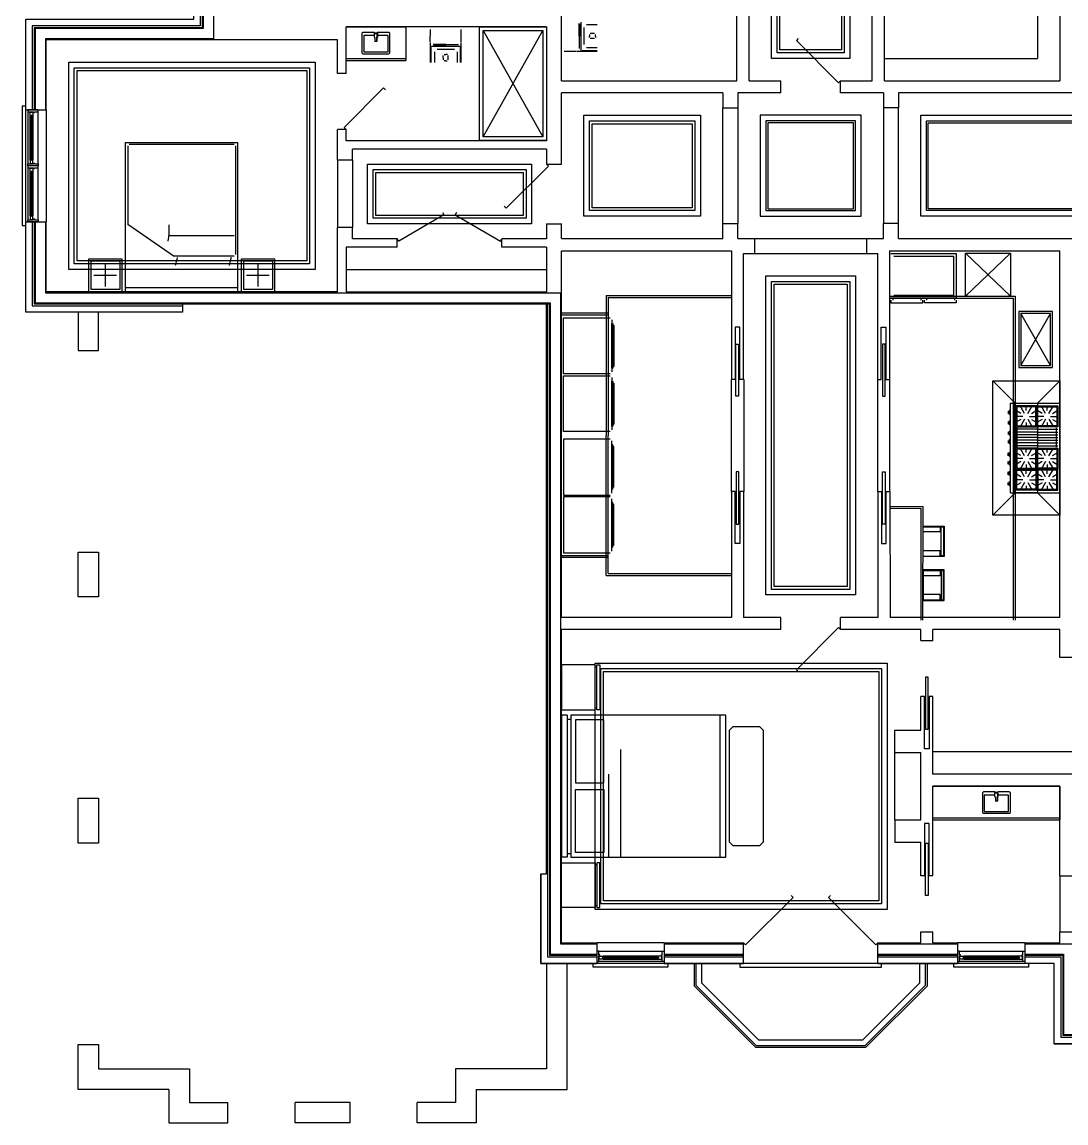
# Model space of a CAD drawing. Header units: metres. Extents: x -730 to 730, y 27 to 1096.
# Drawn here: x -730 to -171, y 74 to 664 of the extents above; entities that cross this region are included whole.
import ezdxf

# ---------------------------------------------------------------- set-up
doc = ezdxf.new("R2010")
doc.units = ezdxf.units.M

msp = doc.modelspace()

# ---------------------------------------------------------------- linework, layer by layer
for p, q in [((-263.5, 516.01), (-263.5, 515.01)), ((-248.5, 516.01), (-248.5, 515.01)), ((-245.5, 516.01), (-245.5, 515.01)), ((-230.5, 516.01), (-230.5, 515.01))]:
    msp.add_line(p, q)
for points in [[(-264.5, 540.01), (-229.5, 540.01), (-229.5, 516.01), (-264.5, 516.01)], [(-263, 538.51), (-231, 538.51), (-231, 517.51), (-263, 517.51)], [(-264.5, 515.01), (-264.5, 513.51), (-247.5, 513.51), (-247.5, 515.01)], [(-229.5, 515.01), (-229.5, 513.51), (-246.5, 513.51), (-246.5, 515.01)]]:
    msp.add_lwpolyline(points)
at = {"layer": 'Defpoints'}
msp.add_lwpolyline([(-70, 116.5), (-177, 116.5), (-177, 159.5), (-452.01, 159.5), (-452, 207.5), (-449, 207.5), (-449, 513), (-644, 513), (-644, 508.5), (-728, 508.5), (-728, 665.5), (-638, 665.5), (-638, 768.08), (-452, 768.08), (-452, 832.83), (-464, 832.83), (-464, 904.83), (-452, 904.83), (-452, 975.83), (-163, 975.83)], dxfattribs=at)
at = {"layer": 'FP-Above'}
for p, q in [((-186, 752.83), (-186, 644.58)), ((-268, 644.58), (-186, 644.58)), ((-354.5, 556), (-354.5, 618.08)), ((-346.5, 618.08), (-346.5, 556)), ((-268.5, 618.08), (-268.5, 556)), ((-260.5, 556), (-260.5, 618.08)), ((-560.94, 589.94), (-560.94, 553.94)), ((-552.94, 589.94), (-552.94, 553.94)), ((-337.5, 548.01), (-277.5, 548.01)), ((-337.5, 540.05), (-277.5, 540.06)), ((-417, 517.5), (-350, 517.5)), ((-265.04, 517.11), (-198, 517.11)), ((-349.88, 412.51), (-349.88, 472.51)), ((-343.27, 472.51), (-343.27, 412.51)), ((-271.73, 472.51), (-271.73, 412.51)), ((-265.12, 412.51), (-265.12, 472.51)), ((-210, 471.76), (-198, 459.76)), ((-174, 471.76), (-186, 459.76)), ((-210, 399.76), (-198, 411.76)), ((-174, 399.76), (-186, 411.76)), ((-417, 367.51), (-350, 367.51)), ((-102.5, 273), (-242, 272.99))]:
    msp.add_line(p, q, dxfattribs=at)
for points in [[(-328.5, 750.83), (-286.5, 750.83), (-286.5, 644.58), (-328.5, 644.58)], [(-325.5, 747.83), (-289.5, 747.83), (-289.5, 647.58), (-325.5, 647.58)], [(-324, 746.33), (-291, 746.33), (-291, 649.08), (-324, 649.08)], [(-705, 642.5), (-572.94, 642.5), (-572.94, 531.5), (-705, 531.5)], [(-702, 639.5), (-575.94, 639.5), (-575.94, 534.5), (-702, 534.5)], [(-700.5, 638), (-577.44, 638), (-577.44, 536), (-700.5, 536)], [(-429, 614.08), (-366.5, 614.08), (-366.5, 560), (-429, 560)], [(-334.5, 560), (-280.5, 560), (-280.5, 614.08), (-334.5, 614.08)], [(-426, 611.08), (-369.5, 611.08), (-369.5, 563), (-426, 563)], [(-424.5, 609.58), (-371, 609.58), (-371, 564.5), (-424.5, 564.5)], [(-331.5, 563), (-283.5, 563), (-283.5, 611.08), (-331.5, 611.08)], [(-330.5, 564), (-284.5, 564), (-284.5, 610.08), (-330.5, 610.08)], [(-544.94, 587.94), (-457, 587.94), (-457, 555.94), (-544.94, 555.94)], [(-541.94, 584.94), (-460, 584.94), (-460, 558.94), (-541.94, 558.94)], [(-540.44, 583.44), (-461.5, 583.44), (-461.5, 560.44), (-540.44, 560.44)], [(-331.5, 528.01), (-283.5, 528.01), (-283.5, 357), (-331.5, 357)], [(-328.5, 525.01), (-286.5, 525.01), (-286.5, 360), (-328.5, 360)], [(-327, 523.51), (-288, 523.51), (-288, 361.5), (-327, 361.5)]]:
    msp.add_lwpolyline(points, close=True, dxfattribs=at)
for points, elevation in [([(-134, 560), (-248.5, 560), (-248.5, 614.08), (-134, 614.08)], -0.34), ([(-137, 563), (-245.5, 563), (-245.5, 611.08), (-137, 611.08)], -0.34), ([(-138, 564), (-244.5, 564), (-244.5, 610.08), (-138, 610.08)], -0.34), ([(-210, 471.76), (-174, 471.76), (-174, 399.76), (-210, 399.76)], -0.34), ([(-198, 459.76), (-186, 459.76), (-186, 411.76), (-198, 411.76)], 0.34), ([(-423, 320.5), (-266.5, 320.5), (-266.5, 188.5), (-423, 188.5)], -0.34), ([(-420, 317.5), (-269.5, 317.5), (-269.5, 191.5), (-420, 191.5)], -0.34), ([(-418.5, 316), (-271, 316), (-271, 193), (-418.5, 193)], -0.34)]:
    msp.add_lwpolyline(points, close=True, dxfattribs=dict(at, elevation=elevation))
at = {"layer": 'FP-Above', "elevation": -0.34}
for points in [[(-556.44, 531.5), (-449, 531.5)], [(-417, 517.5), (-417, 442.51)], [(-198, 517.11), (-198, 343.51)], [(-417, 367.51), (-417, 442.51)], [(-265.23, 403.51), (-248.25, 403.47)], [(-248.35, 343.47), (-248.25, 403.47)]]:
    msp.add_lwpolyline(points, dxfattribs=at)
at = {"layer": 'FP-Above'}
msp.add_lwpolyline([(-174, 206.5), (-174, 176.5)], dxfattribs=at)
at = {"layer": 'FP-Balcony'}
for points in [[(-370, 159.5), (-370, 147.5), (-337.05, 114.56), (-277.94, 114.56), (-245, 147.5), (-245, 159.5)], [(-369, 159.5), (-369, 147.92), (-336.64, 115.56), (-278.35, 115.56), (-246, 147.92), (-246, 159.5)], [(-366, 159.5), (-366, 149.16), (-335.4, 118.56), (-279.6, 118.56), (-249, 149.16), (-249, 159.5)]]:
    msp.add_lwpolyline(points, dxfattribs=at)
at = {"layer": 'FP-Below'}
for p, q in [((-449, 159.5), (-449, 103)), ((-438, 92), (-438, 159.5)), ((-700, 92), (-700, 116)), ((-700, 116), (-689, 116)), ((-689, 116), (-689, 103)), ((-689, 103), (-640.27, 103)), ((-449, 103), (-497.73, 103)), ((-651.27, 92), (-700, 92)), ((-486.73, 92), (-438, 92)), ((-619.75, 74), (-619.75, 85)), ((-583.75, 74), (-583.75, 85)), ((-554.25, 74), (-554.25, 85)), ((-518.25, 74), (-518.25, 85))]:
    msp.add_line(p, q, dxfattribs=at)
at = {"layer": 'FP-Below', "elevation": -0.34}
for points in [[(-700, 508.5), (-700, 488), (-689, 488), (-689, 508.5)], [(-640.27, 103), (-640.27, 85), (-619.75, 85)], [(-497.73, 103), (-497.73, 85), (-518.25, 85)], [(-651.27, 92), (-651.27, 74), (-619.75, 74)], [(-486.73, 92), (-486.73, 74), (-518.25, 74)], [(-554.25, 85), (-583.75, 85)], [(-554.25, 74), (-583.75, 74)]]:
    msp.add_lwpolyline(points, dxfattribs=at)
for points in [[(-700, 380), (-689, 380), (-689, 356), (-700, 356)], [(-700, 248), (-689, 248), (-689, 224), (-700, 224)]]:
    msp.add_lwpolyline(points, close=True, dxfattribs=at)
at = {"layer": 'FP-Door'}
for points in [[(-314.13, 655.21), (-315.19, 654.15), (-292.56, 631.52), (-291.5, 632.58)], [(-535.23, 627.65), (-536.29, 628.71), (-557.5, 607.5), (-556.44, 606.44)], [(-471.63, 565.3), (-470.56, 564.24), (-447.94, 586.86), (-449, 587.93)], [(-504.72, 561.94), (-503.97, 560.64), (-528.22, 546.64), (-528.97, 547.94)], [(-497.22, 561.94), (-497.97, 560.64), (-473.72, 546.64), (-472.97, 547.94)], [(-314.12, 315.87), (-315.18, 316.93), (-292.55, 339.56), (-291.49, 338.5)], [(-318.04, 195.96), (-316.98, 194.9), (-342.44, 169.44), (-343.5, 170.5)], [(-296.96, 195.96), (-298.02, 194.9), (-272.56, 169.44), (-271.5, 170.5)]]:
    msp.add_lwpolyline(points, dxfattribs=at)
at = {"layer": 'FP-Door', "elevation": -0.34}
for points in [[(-346.11, 463.49), (-347.61, 463.49), (-347.61, 491.49), (-346.11, 491.49)], [(-269.12, 463.49), (-267.62, 463.49), (-267.62, 491.49), (-269.12, 491.49)], [(-346, 423.01), (-347.5, 423.01), (-347.5, 395.01), (-346, 395.01)], [(-269.12, 423.01), (-267.62, 423.01), (-267.62, 395.01), (-269.12, 395.01)], [(-244.5, 313), (-246, 313), (-246, 285), (-244.5, 285)], [(-244.5, 196), (-246, 196), (-246, 224), (-244.5, 224)]]:
    msp.add_lwpolyline(points, close=True, dxfattribs=at)
at = {"layer": 'FP-Fixture'}
for p, q in [((-556.44, 643.5), (-556.44, 661.5)), ((-556.44, 661.5), (-524.44, 661.5)), ((-524.44, 661.5), (-524.44, 643.5)), ((-496.26, 661.5), (-509.74, 661.5)), ((-441, 649.81), (-441, 663.29)), ((-431.51, 656.55), (-431.51, 663.3)), ((-431.38, 663.08), (-431.38, 656.55)), ((-430.81, 663.65), (-430.46, 663.65)), ((-430.46, 649.07), (-430.46, 664.03)), ((-429.03, 661.15), (-429.03, 651.96)), ((-427.52, 662.67), (-421.96, 662.67)), ((-540.69, 658.25), (-540.69, 658)), ((-540.19, 658.25), (-540.19, 658)), ((-511.27, 653.52), (-511.26, 659.99)), ((-494.73, 653.52), (-494.74, 659.99)), ((-483, 659.5, 0.34), (-451, 602.5, 0.34)), ((-483, 602.5, 0.34), (-451, 659.5, 0.34)), ((-431.51, 656.55), (-431.51, 649.8)), ((-431.38, 650.02), (-431.38, 656.55)), ((-426.08, 657.43), (-426.08, 656.55)), ((-426.08, 655.68), (-426.08, 656.55)), ((-423.24, 657.83), (-425.57, 657.92)), ((-423.24, 655.27), (-425.57, 655.18)), ((-422.75, 656.56), (-422.75, 657.34)), ((-422.75, 656.55), (-422.75, 655.77)), ((-511.25, 642.34), (-511.25, 653.12)), ((-510.86, 642.36), (-510.86, 650.58)), ((-510.53, 650.95), (-510.53, 651.31)), ((-495.52, 650.96), (-510.48, 650.96)), ((-510.09, 651.31), (-510.09, 650.96)), ((-503, 652.01), (-509.75, 652.01)), ((-509.53, 651.87), (-503, 651.87)), ((-507.59, 649.53), (-498.4, 649.53)), ((-503, 652.01), (-496.25, 652.01)), ((-496.47, 651.87), (-503, 651.87)), ((-495.9, 651.31), (-495.9, 650.96)), ((-495.46, 650.95), (-495.46, 651.31)), ((-495.14, 642.36), (-495.14, 650.58)), ((-494.75, 642.34), (-494.75, 653.12)), ((-430.81, 649.46), (-430.46, 649.46)), ((-427.52, 650.44), (-421.96, 650.44)), ((-556.44, 644.5), (-524.44, 644.5)), ((-556.44, 643.5), (-524.44, 643.5)), ((-509.11, 648.02), (-509.11, 642.45)), ((-504.28, 643.73), (-504.37, 646.07)), ((-503.87, 646.58), (-503, 646.58)), ((-503, 643.24), (-503.78, 643.24)), ((-502.12, 646.58), (-503, 646.58)), ((-502.99, 643.24), (-502.21, 643.24)), ((-501.72, 643.73), (-501.63, 646.07)), ((-496.88, 648.02), (-496.88, 642.45)), ((-433.02, 648.28), (-439.49, 648.29)), ((-421.84, 648.3), (-432.62, 648.3)), ((-430.46, 649.02), (-430.81, 649.02)), ((-421.86, 648.69), (-430.08, 648.69)), ((-200.52, 540.11), (-224.52, 517.11)), ((-224.52, 540.11), (-200.52, 517.11)), ((-416, 516.5), (-413, 516.5)), ((-413, 516.5), (-350, 516.5)), ((-265.04, 516.11), (-199, 516.11)), ((-416, 507.99, -0.34), (-441, 507.99, -0.34)), ((-416, 506.99, -0.34), (-441, 506.99, -0.34)), ((-440, 475.51), (-440, 505.51)), ((-440, 505.51), (-418, 505.51)), ((-418, 505.51), (-415, 505.51)), ((-414, 504.51), (-414, 476.51)), ((-418, 475.51), (-440, 475.51)), ((-440, 444.51), (-440, 474.51)), ((-440, 474.51), (-418, 474.51)), ((-415, 475.51), (-418, 475.51)), ((-418, 474.51), (-415, 474.51)), ((-414, 473.51), (-414, 445.51)), ((-418, 444.51), (-440, 444.51)), ((-415, 444.51), (-418, 444.51)), ((-440, 440.51), (-440, 410.51)), ((-418, 440.51), (-440, 440.51)), ((-415, 440.51), (-418, 440.51)), ((-414, 411.51), (-414, 439.51)), ((-440, 410.51), (-418, 410.51)), ((-440, 409.51), (-440, 379.51)), ((-418, 409.51), (-440, 409.51)), ((-418, 410.51), (-415, 410.51)), ((-415, 409.51), (-418, 409.51)), ((-414, 380.51), (-414, 408.51)), ((-416, 378.02, -0.34), (-441, 378.02, -0.34)), ((-440, 379.51), (-418, 379.51)), ((-418, 379.51), (-415, 379.51)), ((-416, 377.02, -0.34), (-441, 377.02, -0.34)), ((-416, 368.51), (-413, 368.51)), ((-413, 368.51), (-350, 368.51)), ((-423, 318.5, 0.34), (-422, 318.5, 0.34)), ((-423, 296.5, 0.34), (-422, 296.5, 0.34)), ((-441, 292.5), (-441, 216.5)), ((-438, 292.5), (-441, 292.5)), ((-438, 292.5), (-438, 216.5)), ((-438, 290.5), (-436, 290.5)), ((-436, 292.5), (-436, 216.5)), ((-353, 292.5), (-436, 292.5)), ((-433.58, 290.08), (-433.58, 256.22)), ((-418.27, 290.08), (-433.58, 290.08)), ((-418.27, 256.22), (-418.27, 290.08)), ((-356, 216.5), (-356, 292.5)), ((-353, 216.5), (-353, 292.5)), ((-409.39, 274.14), (-409.39, 216.5)), ((-415.85, 261), (-415.85, 216.5)), ((-433.58, 256.22), (-418.27, 256.22)), ((-242, 236.49), (-242, 254.49)), ((-242, 254.49), (-174, 254.49)), ((-174, 254.49), (-174, 236.49)), ((-433.58, 218.92), (-433.58, 252.78)), ((-433.58, 252.78), (-418.27, 252.78)), ((-418.27, 252.78), (-418.27, 218.92)), ((-208.25, 251.24), (-208.25, 250.99)), ((-207.75, 251.24), (-207.75, 250.99)), ((-242, 237.49), (-174, 237.49)), ((-242, 236.49), (-174, 236.49)), ((-438, 218.5), (-436, 218.5)), ((-418.27, 218.92), (-433.58, 218.92)), ((-438, 216.5), (-441, 216.5)), ((-436, 216.5), (-353, 216.5)), ((-423, 212.5, 0.34), (-422, 212.5, 0.34)), ((-423, 190.5, 0.34), (-422, 190.5, 0.34))]:
    msp.add_line(p, q, dxfattribs=at)
for points in [[(-485, 661.5), (-449, 661.5), (-449, 600.5), (-485, 600.5)], [(-483, 659.5), (-451, 659.5), (-451, 602.5), (-483, 602.5)], [(-441, 319.5), (-441, 295.5), (-423, 295.5), (-423, 319.5)], [(-422, 295.5), (-422, 319.5), (-420.5, 319.5), (-420.5, 295.5)], [(-351, 224.5), (-351, 284.5), (-349, 286.5), (-335, 286.5), (-333, 284.5), (-333, 224.5), (-335, 222.5), (-349, 222.5)], [(-441, 189.5), (-441, 213.5), (-423, 213.5), (-423, 189.5)], [(-422, 213.5), (-422, 189.5), (-420.5, 189.5), (-420.5, 213.5)]]:
    msp.add_lwpolyline(points, close=True, dxfattribs=at)
for points in [[(-541.19, 658.5), (-547.44, 658.5), (-547.94, 658), (-547.94, 647.5), (-547.44, 647), (-533.44, 647), (-532.94, 647.5), (-532.94, 658), (-533.44, 658.5), (-539.69, 658.5)], [(-541.44, 656.75), (-546.94, 656.75), (-546.94, 648), (-533.94, 648), (-533.94, 656.75), (-539.44, 656.75)], [(-539.69, 656), (-539.44, 656), (-539.44, 658), (-541.44, 658), (-541.44, 656), (-541.19, 656)], [(-541.19, 658.5), (-541.19, 658.25), (-539.69, 658.25), (-539.69, 658.5)], [(-541.19, 653.75), (-539.69, 653.75), (-539.69, 657.75), (-541.19, 657.75)], [(-540.94, 655.75), (-540.94, 653.75), (-539.94, 653.75), (-539.94, 655.75)], [(-413.5, 502.51), (-413.5, 478.51), (-414, 478.51), (-414, 502.51)], [(-413, 501.51), (-413, 479.51), (-413.5, 479.51), (-413.5, 501.51)], [(-413.5, 471.51), (-413.5, 447.51), (-414, 447.51), (-414, 471.51)], [(-413, 470.51), (-413, 448.51), (-413.5, 448.51), (-413.5, 470.51)], [(-413.5, 413.51), (-413.5, 437.51), (-414, 437.51), (-414, 413.51)], [(-413, 414.51), (-413, 436.51), (-413.5, 436.51), (-413.5, 414.51)], [(-413.5, 382.51), (-413.5, 406.51), (-414, 406.51), (-414, 382.51)], [(-413, 383.51), (-413, 405.51), (-413.5, 405.51), (-413.5, 383.51)], [(-208.75, 251.49), (-215, 251.49), (-215.5, 250.99), (-215.5, 240.49), (-215, 239.99), (-201, 239.99), (-200.5, 240.49), (-200.5, 250.99), (-201, 251.49), (-207.25, 251.49)], [(-209, 249.74), (-214.5, 249.74), (-214.5, 240.99), (-201.5, 240.99), (-201.5, 249.74), (-207, 249.74)], [(-207.25, 248.99), (-207, 248.99), (-207, 250.99), (-209, 250.99), (-209, 248.99), (-208.75, 248.99)], [(-208.75, 251.49), (-208.75, 251.24), (-207.25, 251.24), (-207.25, 251.49)], [(-208.75, 246.74), (-207.25, 246.74), (-207.25, 250.74), (-208.75, 250.74)], [(-208.5, 248.74), (-208.5, 246.74), (-207.5, 246.74), (-207.5, 248.74)]]:
    msp.add_lwpolyline(points, dxfattribs=at)
at = {"layer": 'FP-Fixture', "elevation": -0.34}
for points in [[(-223.52, 517.11), (-224.52, 517.11), (-224.52, 540.11), (-200.52, 540.11), (-200.52, 517.11), (-201.52, 517.11)], [(-416, 516.5), (-416, 442.51)], [(-199, 516.11), (-199, 343.51)], [(-416, 368.51), (-416, 442.51)]]:
    msp.add_lwpolyline(points, dxfattribs=at)
at = {"layer": 'FP-Furniture'}
for p, q in [((-674.48, 519.5), (-674.48, 599.5)), ((-674.48, 599.5), (-614.48, 599.5)), ((-673.36, 597.71), (-673.36, 555.56)), ((-616.29, 598.5), (-672.58, 598.5)), ((-615.5, 539.52), (-615.5, 597.71)), ((-614.48, 599.5), (-614.48, 519.5)), ((-649.03, 538.73), (-673.36, 555.56)), ((-651.42, 555.4), (-651.35, 550.27)), ((-651.35, 550.27), (-651.88, 546.52)), ((-616.29, 549.47), (-651.46, 549.47)), ((-694.22, 519.51), (-694.22, 537.22)), ((-694.22, 537.22), (-676.51, 537.22)), ((-676.51, 537.22), (-676.51, 519.51)), ((-649.03, 538.73), (-616.29, 538.73)), ((-646.81, 537.94), (-647.1, 536.76)), ((-617.94, 537.94), (-618.24, 536.76)), ((-612.43, 519.51), (-612.43, 537.22)), ((-612.43, 537.22), (-594.71, 537.22)), ((-594.71, 537.22), (-594.71, 519.51)), ((-693.04, 520.69), (-693.04, 536.04)), ((-693.04, 536.04), (-677.69, 536.04)), ((-685.37, 522.34), (-685.37, 534.4)), ((-677.69, 536.04), (-677.69, 520.69)), ((-677.55, 535.11), (-677.58, 535.11)), ((-647.1, 536.76), (-647.92, 533.51)), ((-618.24, 536.76), (-619.05, 533.51)), ((-611.25, 520.69), (-611.25, 536.04)), ((-611.25, 536.04), (-595.89, 536.04)), ((-603.57, 522.34), (-603.57, 534.4)), ((-595.89, 536.04), (-595.89, 520.69)), ((-691.51, 528.36), (-679.34, 528.36)), ((-609.72, 528.36), (-597.55, 528.36)), ((-676.51, 519.51), (-694.22, 519.51)), ((-677.69, 520.69), (-693.04, 520.69)), ((-614.48, 521.56), (-674.48, 521.56)), ((-614.48, 519.5), (-674.48, 519.5)), ((-594.71, 519.51), (-612.43, 519.51)), ((-595.89, 520.69), (-611.25, 520.69)), ((-179, 479.93), (-195, 507.93)), ((-195, 479.93), (-179, 507.93)), ((-201.69, 455.57), (-201.69, 454.11)), ((-200.98, 453.72), (-200.98, 455.96)), ((-200.98, 455.96), (-200.98, 453.72)), ((-200.66, 455.96), (-200.98, 455.96)), ((-200.66, 456.14), (-200.66, 453.54)), ((-200.5, 456.14), (-200.66, 456.14)), ((-200.66, 453.72), (-200.66, 455.96)), ((-200.5, 411.76), (-200.5, 459.76)), ((-200.5, 459.76), (-174, 459.76)), ((-198.8, 459.76), (-198.8, 411.76)), ((-197.71, 458.36), (-197.71, 447.04)), ((-186.4, 458.36), (-197.71, 458.36)), ((-194.85, 454.31), (-197.71, 455.97)), ((-197.15, 457.8), (-197.15, 447.6)), ((-186.96, 457.8), (-197.15, 457.8)), ((-192.95, 454.25), (-195.32, 458.36)), ((-192.06, 455.93), (-192.06, 458.36)), ((-192.06, 455.93), (-192.06, 458.36)), ((-191.16, 454.25), (-188.79, 458.36)), ((-189.26, 454.31), (-186.4, 455.97)), ((-186.96, 447.6), (-186.96, 457.8)), ((-186.4, 447.04), (-186.4, 458.36)), ((-186.4, 447.04), (-186.4, 458.36)), ((-186.4, 458.36), (-175.09, 458.36)), ((-183.54, 454.31), (-186.4, 455.97)), ((-185.84, 447.6), (-185.84, 457.8)), ((-185.84, 457.8), (-175.65, 457.8)), ((-181.64, 454.25), (-184.01, 458.36)), ((-180.74, 455.93), (-180.74, 458.36)), ((-180.74, 455.93), (-180.74, 458.36)), ((-179.85, 454.25), (-177.48, 458.36)), ((-177.95, 454.31), (-175.09, 455.97)), ((-175.65, 457.8), (-175.65, 447.6)), ((-175.09, 458.36), (-175.09, 447.04)), ((-174, 411.76), (-174, 459.76)), ((-201.69, 450.01), (-201.69, 448.54)), ((-200.98, 453.72), (-200.66, 453.72)), ((-200.98, 450.4), (-200.98, 448.15)), ((-200.98, 448.15), (-200.98, 450.4)), ((-200.66, 450.4), (-200.98, 450.4)), ((-200.66, 453.54), (-200.5, 453.54)), ((-200.66, 450.58), (-200.66, 447.97)), ((-200.5, 450.58), (-200.66, 450.58)), ((-200.66, 448.15), (-200.66, 450.4)), ((-193.85, 452.7), (-197.71, 452.7)), ((-193.85, 452.7), (-197.71, 452.7)), ((-194.85, 451.08), (-197.71, 449.43)), ((-192.95, 451.15), (-195.32, 447.04)), ((-192.06, 449.47), (-192.06, 447.04)), ((-192.06, 449.47), (-192.06, 447.04)), ((-191.16, 451.15), (-188.79, 447.04)), ((-190.27, 452.7), (-186.4, 452.7)), ((-190.27, 452.7), (-186.4, 452.7)), ((-189.26, 451.08), (-186.4, 449.43)), ((-182.53, 452.7), (-186.4, 452.7)), ((-182.53, 452.7), (-186.4, 452.7)), ((-183.54, 451.08), (-186.4, 449.43)), ((-181.64, 451.15), (-184.01, 447.04)), ((-180.74, 449.47), (-180.74, 447.04)), ((-180.74, 449.47), (-180.74, 447.04)), ((-179.85, 451.15), (-177.48, 447.04)), ((-178.95, 452.7), (-175.09, 452.7)), ((-178.95, 452.7), (-175.09, 452.7)), ((-177.95, 451.08), (-175.09, 449.43)), ((-201.69, 444.44), (-201.69, 442.98)), ((-200.98, 448.15), (-200.66, 448.15)), ((-200.98, 444.83), (-200.98, 442.59)), ((-200.98, 442.59), (-200.98, 444.83)), ((-200.66, 444.83), (-200.98, 444.83)), ((-200.98, 442.59), (-200.66, 442.59)), ((-200.66, 447.97), (-200.5, 447.97)), ((-200.66, 445.01), (-200.66, 442.41)), ((-200.5, 445.01), (-200.66, 445.01)), ((-200.66, 442.59), (-200.66, 444.83)), ((-197.71, 447.04), (-186.4, 447.04)), ((-186.4, 445.77), (-197.62, 445.77)), ((-186.4, 444.31), (-197.62, 444.31)), ((-186.4, 442.85), (-197.62, 442.85)), ((-197.15, 447.6), (-186.96, 447.6)), ((-197, 446.51), (-197, 435.75)), ((-197, 436.27), (-197, 446.51)), ((-175.09, 447.04), (-186.4, 447.04)), ((-186.4, 445.77), (-175.18, 445.77)), ((-186.4, 444.31), (-175.18, 444.31)), ((-186.4, 442.85), (-175.18, 442.85)), ((-175.65, 447.6), (-185.84, 447.6)), ((-175.8, 436.27), (-175.8, 446.51)), ((-201.69, 439.83), (-201.69, 438.37)), ((-200.98, 440.23), (-200.98, 437.98)), ((-200.98, 437.98), (-200.98, 440.23)), ((-200.66, 440.23), (-200.98, 440.23)), ((-200.98, 437.98), (-200.66, 437.98)), ((-200.66, 442.41), (-200.5, 442.41)), ((-200.66, 440.41), (-200.66, 437.8)), ((-200.5, 440.41), (-200.66, 440.41)), ((-200.66, 437.98), (-200.66, 440.23)), ((-200.66, 437.8), (-200.5, 437.8)), ((-186.4, 441.39), (-197.62, 441.39)), ((-186.4, 439.92), (-197.62, 439.92)), ((-186.4, 438.46), (-197.62, 438.46)), ((-186.4, 437), (-197.62, 437)), ((-186.4, 441.39), (-175.18, 441.39)), ((-186.4, 439.92), (-175.18, 439.92)), ((-186.4, 438.46), (-175.18, 438.46)), ((-186.4, 437), (-175.18, 437)), ((-201.69, 431.62), (-201.69, 433.08)), ((-200.98, 431.23), (-200.98, 433.48)), ((-200.98, 433.48), (-200.98, 431.23)), ((-200.98, 433.48), (-200.66, 433.48)), ((-200.66, 431.23), (-200.98, 431.23)), ((-200.66, 431.05), (-200.66, 433.65)), ((-200.66, 433.65), (-200.5, 433.65)), ((-200.66, 433.48), (-200.66, 431.23)), ((-200.5, 431.05), (-200.66, 431.05)), ((-197.71, 435.73), (-197.71, 424.41)), ((-186.4, 435.73), (-197.71, 435.73)), ((-194.85, 431.69), (-197.71, 433.34)), ((-197.15, 435.17), (-197.15, 424.98)), ((-186.96, 435.17), (-197.15, 435.17)), ((-192.95, 431.62), (-195.32, 435.73)), ((-192.06, 433.3), (-192.06, 435.73)), ((-192.06, 433.3), (-192.06, 435.73)), ((-191.16, 431.62), (-188.79, 435.73)), ((-189.26, 431.69), (-186.4, 433.34)), ((-186.96, 424.98), (-186.96, 435.17)), ((-186.4, 424.41), (-186.4, 435.73)), ((-186.4, 424.41), (-186.4, 435.73)), ((-186.4, 435.73), (-175.09, 435.73)), ((-183.54, 431.69), (-186.4, 433.34)), ((-185.84, 424.98), (-185.84, 435.17)), ((-185.84, 435.17), (-175.65, 435.17)), ((-181.64, 431.62), (-184.01, 435.73)), ((-180.74, 433.3), (-180.74, 435.73)), ((-180.74, 433.3), (-180.74, 435.73)), ((-179.85, 431.62), (-177.48, 435.73)), ((-177.95, 431.69), (-175.09, 433.34)), ((-175.65, 435.17), (-175.65, 424.98)), ((-175.09, 435.73), (-175.09, 424.41)), ((-201.69, 427.02), (-201.69, 428.48)), ((-200.98, 426.62), (-200.98, 428.87)), ((-200.98, 428.87), (-200.98, 426.62)), ((-200.98, 428.87), (-200.66, 428.87)), ((-200.66, 426.62), (-200.98, 426.62)), ((-200.66, 426.45), (-200.66, 429.05)), ((-200.66, 429.05), (-200.5, 429.05)), ((-200.66, 428.87), (-200.66, 426.62)), ((-200.5, 426.45), (-200.66, 426.45)), ((-193.85, 430.07), (-197.71, 430.07)), ((-193.85, 430.07), (-197.71, 430.07)), ((-194.85, 428.46), (-197.71, 426.81)), ((-197.15, 424.98), (-186.96, 424.98)), ((-192.95, 428.52), (-195.32, 424.41)), ((-192.06, 426.84), (-192.06, 424.41)), ((-192.06, 426.84), (-192.06, 424.41)), ((-191.16, 428.52), (-188.79, 424.41)), ((-190.27, 430.07), (-186.4, 430.07)), ((-190.27, 430.07), (-186.4, 430.07)), ((-189.26, 428.46), (-186.4, 426.81)), ((-182.53, 430.07), (-186.4, 430.07)), ((-182.53, 430.07), (-186.4, 430.07)), ((-183.54, 428.46), (-186.4, 426.81)), ((-175.65, 424.98), (-185.84, 424.98)), ((-181.64, 428.52), (-184.01, 424.41)), ((-180.74, 426.84), (-180.74, 424.41)), ((-180.74, 426.84), (-180.74, 424.41)), ((-179.85, 428.52), (-177.48, 424.41)), ((-178.95, 430.07), (-175.09, 430.07)), ((-178.95, 430.07), (-175.09, 430.07)), ((-177.95, 428.46), (-175.09, 426.81)), ((-201.69, 421.45), (-201.69, 422.91)), ((-200.98, 421.06), (-200.98, 423.31)), ((-200.98, 423.31), (-200.98, 421.06)), ((-200.98, 423.31), (-200.66, 423.31)), ((-200.66, 421.06), (-200.98, 421.06)), ((-200.66, 420.88), (-200.66, 423.48)), ((-200.66, 423.48), (-200.5, 423.48)), ((-200.66, 423.31), (-200.66, 421.06)), ((-200.5, 420.88), (-200.66, 420.88)), ((-197.71, 413.1), (-197.71, 424.41)), ((-197.71, 424.41), (-186.4, 424.41)), ((-197.71, 424.41), (-186.4, 424.41)), ((-194.85, 420.37), (-197.71, 422.02)), ((-197.15, 413.66), (-197.15, 423.85)), ((-197.15, 423.85), (-186.96, 423.85)), ((-192.95, 420.31), (-195.32, 424.41)), ((-192.06, 421.99), (-192.06, 424.41)), ((-192.06, 421.99), (-192.06, 424.41)), ((-191.16, 420.31), (-188.79, 424.41)), ((-189.26, 420.37), (-186.4, 422.02)), ((-186.96, 423.85), (-186.96, 413.66)), ((-186.4, 424.41), (-186.4, 413.1)), ((-186.4, 424.41), (-186.4, 413.1)), ((-175.09, 424.41), (-186.4, 424.41)), ((-175.09, 424.41), (-186.4, 424.41)), ((-183.54, 420.37), (-186.4, 422.02)), ((-185.84, 423.85), (-185.84, 413.66)), ((-175.65, 423.85), (-185.84, 423.85)), ((-181.64, 420.31), (-184.01, 424.41)), ((-180.74, 421.99), (-180.74, 424.41)), ((-180.74, 421.99), (-180.74, 424.41)), ((-179.85, 420.31), (-177.48, 424.41)), ((-177.95, 420.37), (-175.09, 422.02)), ((-175.65, 413.66), (-175.65, 423.85)), ((-175.09, 413.1), (-175.09, 424.41)), ((-201.69, 415.89), (-201.69, 417.35)), ((-200.98, 415.49), (-200.98, 417.74)), ((-200.98, 417.74), (-200.98, 415.49)), ((-200.98, 417.74), (-200.66, 417.74)), ((-200.66, 415.49), (-200.98, 415.49)), ((-200.66, 415.31), (-200.66, 417.92)), ((-200.66, 417.92), (-200.5, 417.92)), ((-200.66, 417.74), (-200.66, 415.49)), ((-193.85, 418.76), (-197.71, 418.76)), ((-193.85, 418.76), (-197.71, 418.76)), ((-194.85, 417.14), (-197.71, 415.49)), ((-186.4, 413.1), (-197.71, 413.1)), ((-186.96, 413.66), (-197.15, 413.66)), ((-192.95, 417.21), (-195.32, 413.1)), ((-192.06, 415.53), (-192.06, 413.1)), ((-192.06, 415.53), (-192.06, 413.1)), ((-191.16, 417.21), (-188.79, 413.1)), ((-190.27, 418.76), (-186.4, 418.76)), ((-190.27, 418.76), (-186.4, 418.76)), ((-189.26, 417.14), (-186.4, 415.49)), ((-182.53, 418.76), (-186.4, 418.76)), ((-182.53, 418.76), (-186.4, 418.76)), ((-183.54, 417.14), (-186.4, 415.49)), ((-186.4, 413.1), (-175.09, 413.1)), ((-185.84, 413.66), (-175.65, 413.66)), ((-181.64, 417.21), (-184.01, 413.1)), ((-180.74, 415.53), (-180.74, 413.1)), ((-180.74, 415.53), (-180.74, 413.1)), ((-179.85, 417.21), (-177.48, 413.1)), ((-178.95, 418.76), (-175.09, 418.76)), ((-178.95, 418.76), (-175.09, 418.76)), ((-177.95, 417.14), (-175.09, 415.49)), ((-200.5, 411.76), (-174, 411.76)), ((-262.5, 236.5), (-262.5, 272.5))]:
    msp.add_line(p, q, dxfattribs=at)
at = {"layer": 'FP-Furniture', "elevation": -0.32}
for points in [[(-178, 478.93), (-178, 508.93), (-196, 508.93), (-196, 478.93)], [(-179, 479.93), (-179, 507.93), (-195, 507.93), (-195, 479.93)]]:
    msp.add_lwpolyline(points, close=True, dxfattribs=at)
at = {"layer": 'FP-Furniture', "color": 8, "elevation": -0.34}
for points in [[(-265.23, 404.51), (-247.25, 404.47)], [(-247.35, 343.47), (-247.25, 404.47)], [(-247.3, 393.55), (-238.21, 393.55), (-238.21, 390.75), (-247.3, 390.75)], [(-247.3, 377.83), (-238.21, 377.83), (-238.21, 380.63), (-247.3, 380.63)], [(-247.3, 370.11), (-238.21, 370.11), (-238.21, 367.31), (-247.3, 367.31)], [(-247.3, 354.39), (-238.21, 354.39), (-238.21, 357.19), (-247.3, 357.19)]]:
    msp.add_lwpolyline(points, dxfattribs=at)
for points in [[(-247.3, 377.53), (-247.3, 393.91), (-235.96, 393.91), (-235.96, 377.53)], [(-237.54, 377.9), (-237.54, 393.48), (-236.3, 393.48), (-236.3, 377.9)], [(-247.3, 370.41), (-247.3, 354.03), (-235.96, 354.03), (-235.96, 370.41)], [(-237.54, 370.04), (-237.54, 354.46), (-236.3, 354.46), (-236.3, 370.04)]]:
    msp.add_lwpolyline(points, close=True, dxfattribs=at)
at = {"layer": 'FP-Proposed Wall'}
for p, q in [((-174, 764.83), (-174, 632.58)), ((-340.5, 632.58), (-340.5, 698.04)), ((-274.5, 632.58), (-274.5, 698.04)), ((-268, 632.58), (-268, 698.04)), ((-441, 632.58), (-441, 679.54)), ((-347, 632.58), (-347, 679.54)), ((-556.44, 636.44), (-556.44, 661.5)), ((-449, 661.5), (-556.44, 661.5)), ((-449, 661.5), (-449, 600.44)), ((-717, 617), (-717, 654.5)), ((-560.94, 654.5), (-717, 654.5)), ((-560.94, 636.44), (-560.94, 654.5)), ((-441, 632.58), (-347, 632.58)), ((-340.5, 632.58), (-323.5, 632.58)), ((-323.5, 626.08), (-323.5, 632.58)), ((-291.5, 626.08), (-291.5, 632.58)), ((-291.5, 632.58), (-274.5, 632.58)), ((-268, 632.58), (-174, 632.58)), ((-441, 587.94), (-441, 626.08)), ((-354.5, 626.08), (-441, 626.08)), ((-354.5, 626.08), (-354.5, 618.08)), ((-346.5, 626.08), (-346.5, 618.08)), ((-323.5, 626.08), (-346.5, 626.08)), ((-268.5, 626.08), (-291.5, 626.08)), ((-268.5, 626.08), (-268.5, 618.08)), ((-260.5, 626.08), (-260.5, 618.08)), ((-122, 626.08), (-260.5, 626.08)), ((-728, 617), (-717, 617)), ((-354.5, 618.08), (-346.5, 618.08)), ((-260.5, 618.08), (-268.5, 618.08)), ((-560.94, 589.94), (-560.94, 606.44)), ((-556.44, 600.44), (-556.44, 606.44)), ((-449, 600.44), (-556.44, 600.44)), ((-552.94, 589.94), (-552.94, 595.94)), ((-449, 595.94), (-552.94, 595.94)), ((-449, 595.94), (-449, 587.93)), ((-552.94, 589.94), (-560.94, 589.94)), ((-449, 587.93), (-441, 587.94)), ((-728, 557), (-717, 557)), ((-717, 519.5), (-717, 557)), ((-449, 555.93), (-441, 555.94)), ((-449, 555.93), (-449, 547.94)), ((-441, 548.02), (-441, 555.94)), ((-354.5, 548), (-354.5, 556)), ((-354.5, 556), (-346.5, 556)), ((-346.5, 548), (-346.5, 556)), ((-268.5, 548), (-268.5, 556)), ((-260.5, 556), (-268.5, 556)), ((-260.5, 548), (-260.5, 556)), ((-560.94, 519.5), (-560.94, 553.94)), ((-552.94, 553.94), (-560.94, 553.94)), ((-552.94, 547.94), (-552.94, 553.94)), ((-556.44, 543.44), (-556.44, 519.5)), ((-528.97, 543.44), (-556.44, 543.44)), ((-528.97, 547.94), (-552.94, 547.94)), ((-528.97, 543.44), (-528.97, 547.94)), ((-472.97, 543.44), (-472.97, 547.94)), ((-449, 547.94), (-472.97, 547.94)), ((-449, 543.44), (-472.97, 543.44)), ((-449, 543.44), (-449, 519.5)), ((-441.01, 548.02), (-354.5, 548.01)), ((-346.5, 548.01), (-337.5, 548.01)), ((-337.5, 540), (-337.5, 548.01)), ((-277.5, 540.01), (-277.5, 548.01)), ((-277.5, 548.01), (-268.5, 548.01)), ((-260.5, 548.01), (-122, 548)), ((-441, 345), (-441, 541.5)), ((-441, 541.5), (-350, 541.5)), ((-350, 541.5), (-350, 472.51)), ((-343.5, 472.51), (-343.5, 540.01)), ((-343.5, 540.01), (-337.5, 540.01)), ((-277.5, 540.01), (-271.5, 540.01)), ((-271.62, 472.51), (-271.5, 540.01)), ((-265.35, 541.5), (-265.23, 472.51)), ((-265.35, 541.5), (-174, 541.5)), ((-174, 345), (-174, 541.5)), ((-560.94, 519.5), (-717, 519.5)), ((-556.44, 519.5), (-449, 519.5)), ((-644, 508.5), (-728, 508.5)), ((-644, 513), (-644, 508.5)), ((-449, 513), (-644, 513)), ((-449, 207.5), (-449, 513)), ((-348, 472.51), (-350, 472.51)), ((-343.5, 472.51), (-345.5, 472.51)), ((-271.73, 472.51), (-269.73, 472.51)), ((-267.23, 472.51), (-265.23, 472.51)), ((-350, 412.51), (-350, 345)), ((-348, 412.51), (-350, 412.51)), ((-343.5, 412.51), (-345.5, 412.51)), ((-343.5, 412.51), (-343.5, 345)), ((-271.62, 412.51), (-271.5, 345)), ((-271.62, 412.51), (-269.62, 412.51)), ((-267.12, 412.51), (-265.12, 412.51)), ((-265.12, 412.51), (-265, 345)), ((-350, 345), (-441, 345)), ((-323.5, 345), (-343.5, 345)), ((-323.5, 338.5), (-323.5, 345)), ((-291.5, 338.5), (-291.5, 345)), ((-271.5, 345), (-291.5, 345)), ((-174, 345), (-265, 345)), ((-441, 170.5), (-441, 338.5)), ((-323.5, 338.5), (-441, 338.5)), ((-248.5, 338.5), (-291.5, 338.5)), ((-248.5, 332.5), (-248.5, 338.5)), ((-242, 332.49), (-242, 338.5)), ((-174, 338.5), (-242, 338.5)), ((-174, 323.5), (-174, 338.5)), ((-248.5, 332.5), (-241.99, 332.5)), ((-90.5, 323.5), (-174, 323.5)), ((-248.5, 284.5), (-248.5, 302.5)), ((-246.5, 302.5), (-248.5, 302.5)), ((-242, 302.5), (-244, 302.5)), ((-242, 260.99), (-242, 302.5)), ((-262.5, 272.5), (-262.5, 284.5)), ((-262.5, 284.5), (-248.5, 284.5)), ((-262.5, 272.5), (-248.5, 272.5)), ((-248.5, 236.5), (-248.5, 272.5)), ((-90.5, 261), (-242, 260.99)), ((-174, 254.5), (-242, 254.5)), ((-242, 206.5), (-242, 254.49)), ((-174, 206.5), (-174, 254.5)), ((-262.5, 236.5), (-262.5, 224.5)), ((-262.5, 236.5), (-248.5, 236.5)), ((-262.5, 224.5), (-248.49, 224.5)), ((-248.5, 206.5), (-248.5, 224.5)), ((-452, 207.5), (-452, 159.5)), ((-452, 207.5), (-449, 207.5)), ((-246.5, 206.5), (-248.5, 206.5)), ((-242, 206.5), (-244, 206.5)), ((-174, 206.5), (-166, 206.5)), ((-248.5, 170.5), (-248.5, 176.5)), ((-248.5, 176.5), (-241.99, 176.5)), ((-242, 170.5), (-242, 176.5)), ((-174, 176.5), (-166, 176.5)), ((-174, 170.5), (-174, 176.5)), ((-441, 170.5), (-422, 170.5)), ((-422, 170.5), (-422, 159.5)), ((-386, 170.5), (-343.5, 170.5)), ((-386, 170.5), (-386, 159.5)), ((-343.5, 159.5), (-343.5, 170.5)), ((-271.5, 159.5), (-271.5, 170.5)), ((-271.5, 170.5), (-248.5, 170.5)), ((-242, 170.5), (-228.79, 170.5)), ((-228.79, 170.5), (-228.79, 159.5)), ((-192.79, 170.5), (-192.79, 159.5)), ((-192.79, 170.5), (-174, 170.5)), ((-452, 159.5), (-422, 159.5)), ((-386, 159.5), (-343.5, 159.5)), ((-271.5, 159.5), (-228.79, 159.5)), ((-177, 159.5), (-192.79, 159.5)), ((-177, 116.5), (-177, 159.5)), ((-177, 116.5), (-147, 116.5))]:
    msp.add_line(p, q, dxfattribs=at)
at = {"layer": 'FP-Proposed Wall', "color": 8}
for p, q in [((-348, 500.51), (-348, 472.51)), ((-345.5, 500.51), (-348, 500.51)), ((-345.5, 472.51), (-345.5, 500.51)), ((-269.73, 472.51), (-269.73, 500.51)), ((-269.73, 500.51), (-267.23, 500.51)), ((-267.23, 500.51), (-267.23, 472.51)), ((-348, 384.51), (-348, 412.51)), ((-345.5, 412.51), (-345.5, 384.51)), ((-269.62, 412.51), (-269.62, 384.51)), ((-267.12, 384.51), (-267.12, 412.51)), ((-345.5, 384.51), (-348, 384.51)), ((-269.62, 384.51), (-267.12, 384.51)), ((-246.5, 274.5), (-246.5, 302.5)), ((-244, 302.5), (-244, 274.5)), ((-244, 274.5), (-246.5, 274.5)), ((-246.5, 234.5), (-246.5, 206.5)), ((-244, 234.5), (-246.5, 234.5)), ((-244, 206.5), (-244, 234.5))]:
    msp.add_line(p, q, dxfattribs=at)
at = {"layer": 'FP-Proposed Wall'}
for points in [[(-556.44, 636.44), (-560.94, 636.44)], [(-556.44, 606.44), (-560.94, 606.44)]]:
    msp.add_lwpolyline(points, dxfattribs=at)
at = {"layer": 'FP-Stair'}
msp.add_lwpolyline([(-345.5, 159.5), (-345.5, 157.5), (-269.5, 157.5), (-269.5, 159.5)], dxfattribs=at)
at = {"layer": 'FP-Wall Detail'}
for points in [[(-596.25, 764.58), (-634.5, 764.58), (-634.5, 662), (-724.5, 662), (-724.5, 617)], [(-596.25, 763.58), (-633.5, 763.58), (-633.5, 661), (-723.5, 661), (-723.5, 617)], [(-596.25, 763.08), (-633, 763.08), (-633, 660.5), (-723, 660.5), (-723, 617)], [(-596.25, 757.58), (-627.5, 757.58), (-627.5, 655), (-717.5, 655), (-717.5, 617)], [(-724.5, 557), (-724.5, 512), (-644, 512)], [(-723.5, 557), (-723.5, 513), (-447.5, 513), (-447.5, 164), (-422, 164)], [(-723, 557), (-723, 513.5), (-447, 513.5), (-447, 164.5), (-422, 164.5)], [(-717.5, 557), (-717.5, 519), (-441.5, 519), (-441.5, 170), (-422, 170)], [(-448.5, 513), (-448.5, 512), (-448.5, 163), (-422, 163)], [(-386, 170), (-343.5, 170)], [(-271.5, 170), (-228.79, 170)], [(-192.79, 170), (-166.5, 170), (-166.5, 127), (-147, 127)], [(-386, 164.5), (-343.5, 164.5)], [(-386, 164), (-343.5, 164)], [(-386, 163), (-343.5, 163)], [(-271.5, 164.5), (-228.79, 164.5)], [(-271.5, 164), (-228.79, 164)], [(-271.5, 163), (-228.79, 163)], [(-192.79, 164.5), (-172, 164.5), (-172, 121.5), (-147, 121.5)], [(-192.79, 164), (-172.5, 164), (-172.5, 121), (-147, 121)], [(-192.79, 163), (-173.5, 163), (-173.5, 120), (-147, 120)]]:
    msp.add_lwpolyline(points, dxfattribs=at)
at = {"layer": 'FP-Window'}
for p, q in [((-730, 619), (-730, 555)), ((-728, 619), (-730, 619)), ((-726.89, 616), (-726.89, 588)), ((-725.64, 590.25), (-725.64, 613.75)), ((-725.64, 613.75), (-725.39, 613.5)), ((-724.64, 614), (-725.14, 614)), ((-724.14, 613.75), (-724.39, 613.5)), ((-724.14, 613.75), (-724.14, 590.25)), ((-721.39, 588), (-721.39, 616)), ((-717, 617), (-717, 557)), ((-725.39, 613.5), (-725.27, 613.5)), ((-724.52, 613.5), (-724.39, 613.5)), ((-725.64, 590.25), (-725.39, 590.5)), ((-725.39, 590.5), (-725.27, 590.5)), ((-724.52, 590.5), (-724.39, 590.5)), ((-724.14, 590.25), (-724.39, 590.5)), ((-726.89, 586), (-726.89, 558)), ((-724.64, 590), (-725.14, 590)), ((-721.39, 558), (-721.39, 586)), ((-725.64, 560.25), (-725.64, 583.75)), ((-725.64, 583.75), (-725.39, 583.5)), ((-725.39, 583.5), (-725.27, 583.5)), ((-724.64, 584), (-725.14, 584)), ((-724.52, 583.5), (-724.39, 583.5)), ((-724.14, 583.75), (-724.39, 583.5)), ((-724.14, 583.75), (-724.14, 560.25)), ((-730, 555), (-728, 555)), ((-725.64, 560.25), (-725.39, 560.5)), ((-725.39, 560.5), (-725.27, 560.5)), ((-724.64, 560), (-725.14, 560)), ((-724.52, 560.5), (-724.39, 560.5)), ((-724.14, 560.25), (-724.39, 560.5)), ((-717, 557), (-717, 557)), ((-386, 170.5), (-422, 170.5)), ((-422, 170.5), (-422, 170.5)), ((-421, 166.11), (-387, 166.11)), ((-192.79, 170.5), (-228.79, 170.5)), ((-228.79, 170.5), (-228.79, 170.5)), ((-227.79, 166.11), (-193.79, 166.11)), ((-424, 157.5), (-424, 159.5)), ((-387, 160.61), (-421, 160.61)), ((-419, 162.86), (-419, 162.36)), ((-389.25, 163.36), (-418.75, 163.36)), ((-418.75, 163.36), (-418.5, 163.11)), ((-418.75, 161.86), (-418.5, 162.11)), ((-418.75, 161.86), (-389.25, 161.86)), ((-418.5, 162.98), (-418.5, 163.11)), ((-418.5, 162.11), (-418.5, 162.23)), ((-389.25, 163.36), (-389.5, 163.11)), ((-389.5, 162.98), (-389.5, 163.11)), ((-389.5, 162.11), (-389.5, 162.23)), ((-389.25, 161.86), (-389.5, 162.11)), ((-389, 162.86), (-389, 162.36)), ((-384, 159.5), (-384, 157.5)), ((-230.79, 157.5), (-230.79, 159.5)), ((-193.79, 160.61), (-227.79, 160.61)), ((-225.79, 162.86), (-225.79, 162.36)), ((-196.04, 163.36), (-225.54, 163.36)), ((-225.54, 163.36), (-225.29, 163.11)), ((-225.54, 161.86), (-225.29, 162.11)), ((-225.54, 161.86), (-196.04, 161.86)), ((-225.29, 162.98), (-225.29, 163.11)), ((-225.29, 162.11), (-225.29, 162.23)), ((-196.04, 163.36), (-196.29, 163.11)), ((-196.29, 162.98), (-196.29, 163.11)), ((-196.29, 162.11), (-196.29, 162.23)), ((-196.04, 161.86), (-196.29, 162.11)), ((-195.79, 162.86), (-195.79, 162.36)), ((-190.79, 159.5), (-190.79, 157.5)), ((-384, 157.5), (-424, 157.5)), ((-190.79, 157.5), (-230.79, 157.5))]:
    msp.add_line(p, q, dxfattribs=at)
for points in [[(-726.89, 617), (-726.89, 616), (-723.89, 616), (-723.89, 615.5), (-723.39, 615.5), (-723.39, 616), (-721.39, 616), (-721.39, 617), (-726.89, 617)], [(-725.64, 613.75), (-725.64, 615.75), (-724.14, 615.75), (-724.14, 613.75)], [(-725.27, 614), (-725.27, 590), (-725.14, 590), (-725.14, 614)], [(-724.52, 614), (-724.52, 590), (-724.64, 590), (-724.64, 614)], [(-725.64, 590.25), (-725.64, 588.25), (-724.14, 588.25), (-724.14, 590.25)], [(-726.89, 587), (-726.89, 588), (-723.89, 588), (-723.89, 588.5), (-723.39, 588.5), (-723.39, 588), (-721.39, 588), (-721.39, 587), (-726.89, 587)], [(-726.89, 587), (-726.89, 586), (-723.89, 586), (-723.89, 585.5), (-723.39, 585.5), (-723.39, 586), (-721.39, 586), (-721.39, 587), (-726.89, 587)], [(-725.64, 583.75), (-725.64, 585.75), (-724.14, 585.75), (-724.14, 583.75)], [(-725.27, 584), (-725.27, 560), (-725.14, 560), (-725.14, 584)], [(-724.52, 584), (-724.52, 560), (-724.64, 560), (-724.64, 584)], [(-726.89, 557), (-726.89, 558), (-723.89, 558), (-723.89, 558.5), (-723.39, 558.5), (-723.39, 558), (-721.39, 558), (-721.39, 557), (-726.89, 557)], [(-725.64, 560.25), (-725.64, 558.25), (-724.14, 558.25), (-724.14, 560.25)], [(-422, 160.61), (-421, 160.61), (-421, 163.61), (-420.5, 163.61), (-420.5, 164.11), (-421, 164.11), (-421, 166.11), (-422, 166.11), (-422, 160.61)], [(-386, 160.61), (-387, 160.61), (-387, 163.61), (-387.5, 163.61), (-387.5, 164.11), (-387, 164.11), (-387, 166.11), (-386, 166.11), (-386, 160.61)], [(-228.79, 160.61), (-227.79, 160.61), (-227.79, 163.61), (-227.29, 163.61), (-227.29, 164.11), (-227.79, 164.11), (-227.79, 166.11), (-228.79, 166.11), (-228.79, 160.61)], [(-192.79, 160.61), (-193.79, 160.61), (-193.79, 163.61), (-194.29, 163.61), (-194.29, 164.11), (-193.79, 164.11), (-193.79, 166.11), (-192.79, 166.11), (-192.79, 160.61)], [(-418.75, 161.86), (-420.75, 161.86), (-420.75, 163.36), (-418.75, 163.36)], [(-389, 162.98), (-419, 162.98), (-419, 162.86), (-389, 162.86)], [(-389, 162.23), (-419, 162.23), (-419, 162.36), (-389, 162.36)], [(-389.25, 161.86), (-387.25, 161.86), (-387.25, 163.36), (-389.25, 163.36)], [(-225.54, 161.86), (-227.54, 161.86), (-227.54, 163.36), (-225.54, 163.36)], [(-195.79, 162.98), (-225.79, 162.98), (-225.79, 162.86), (-195.79, 162.86)], [(-195.79, 162.23), (-225.79, 162.23), (-225.79, 162.36), (-195.79, 162.36)], [(-196.04, 161.86), (-194.04, 161.86), (-194.04, 163.36), (-196.04, 163.36)]]:
    msp.add_lwpolyline(points, dxfattribs=at)

doc.saveas('drawing.dxf')
